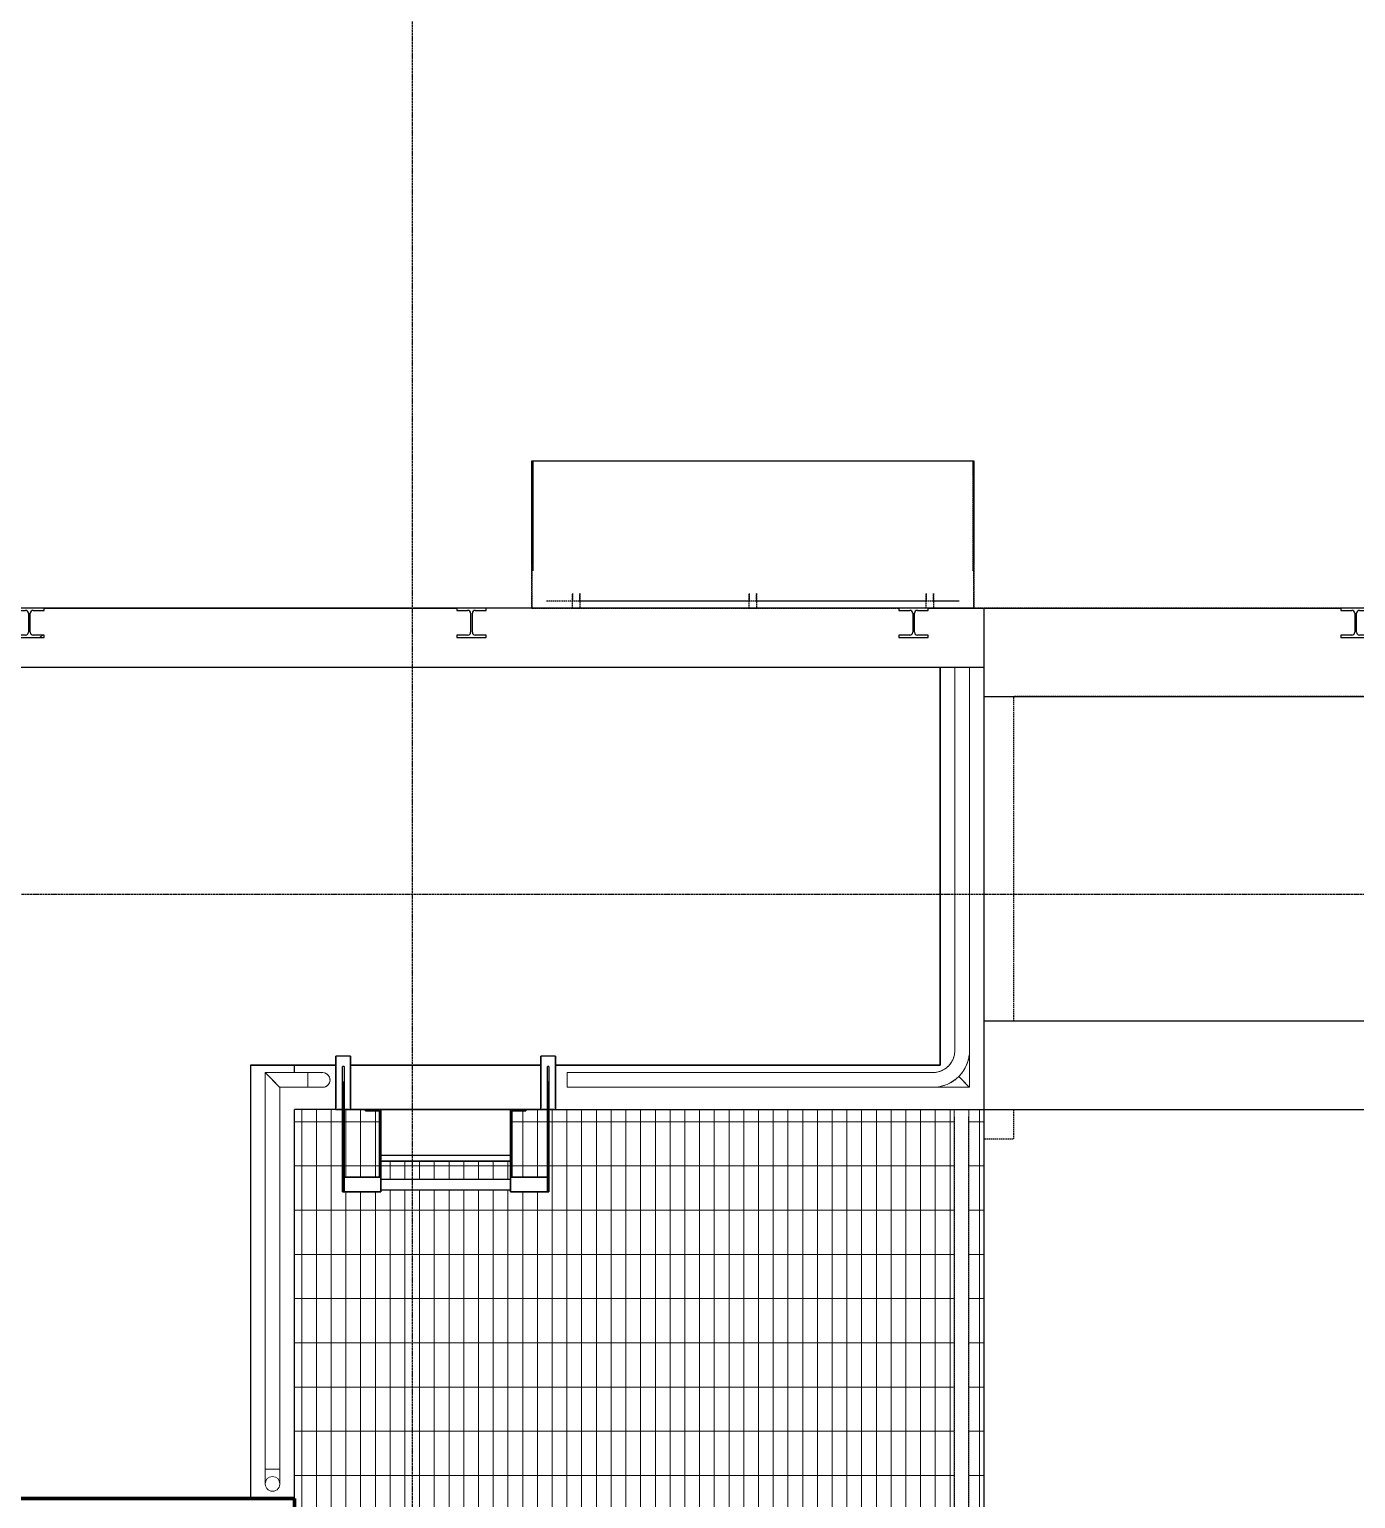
# Model space of a CAD drawing. Header units: millimetres. Extents: x -4391136 to -1798569, y -886572 to -291056.
# Drawn here: x -2669304 to -2664804, y -498699 to -493716 of the extents above; entities that cross this region are included whole.
import ezdxf

# ---------------------------------------------------------------- set-up
doc = ezdxf.new("R2010")
doc.units = ezdxf.units.MM
doc.linetypes.add('Xref-C-1-PP17-AR-2214-01-B$0$DPA_Grid _ Level 100', pattern=[10, 5.5, -1.6, 1.3, -1.6])
doc.linetypes.add('Xref-C-1-PP17-AR-2214-01-B$0$Hidden', pattern=[7.1438, 4.7625, -2.3813])
doc.layers.add('000 - 0_HIDE_OBJ_FRAMING_DEF_DIMS', color=7, linetype='Continuous', plot=False)
for name, color, linetype in [('Xref-C-1-PP17-AR-2214-01-B$0$A-DETL', 7, 'Continuous'), ('Xref-C-1-PP17-AR-2214-01-B$0$A-DETL-MBND', 7, 'Xref-C-1-PP17-AR-2214-01-B$0$Hidden'), ('Xref-C-1-PP17-AR-2214-01-B$0$A-FLOR-E', 7, 'Continuous'), ('Xref-C-1-PP17-AR-2214-01-B$0$A-FLOR-HRAL', 7, 'Continuous'), ('Xref-C-1-PP17-AR-2214-01-B$0$A-FLOR-PATT', 7, 'Continuous'), ('Xref-C-1-PP17-AR-2214-01-B$0$A-GENM', 7, 'Continuous'), ('Xref-C-1-PP17-AR-2214-01-B$0$A-Wall', 7, 'Continuous'), ('Xref-C-1-PP17-AR-2214-01-B$0$S-BEAM', 7, 'Continuous'), ('Xref-C-1-PP17-AR-2214-01-B$0$S-COLS', 7, 'Continuous'), ('Xref-C-1-PP17-AR-2214-01-B$0$S-COLS-E', 7, 'Continuous'), ('Xref-C-1-PP17-AR-2214-01-B$0$WALL-E', 7, 'Continuous')]:
    doc.layers.add(name, color=color, linetype=linetype)

# ---------------------------------------------------------------- blocks, each defined once
blk = doc.blocks.new('Xref-C-1-PP17-AR-2214-01-B$0$H-Wide Flange-Column - H100x100x17_2-V86-ENTRANCE 2 - LOWER ROOF FLOOR PLAN01-flat-1')
at = {"layer": 'Xref-C-1-PP17-AR-2214-01-B$0$S-COLS-E', "lineweight": 9}
h = blk.add_hatch(dxfattribs=at)
h.set_pattern_fill('ACET-2D-FP_45', angle=180, style=0, pattern_type=2)
h.set_pattern_definition([(45, (2731642.74, 495728.44), (-251.44717, 251.44717), []), (45, (2731642.74, 496109.44), (-251.44717, 251.44717), [])])
h.paths.add_polyline_path([(-50, -50), (-0.1, -50), (50, -50), (50, -42), (13, -42), (5.9, -39.1), (3, -32), (3, 32), (5.9, 39.1), (13, 42), (50, 42), (50, 50), (-50, 50), (-50, 42), (-13, 42), (-5.9, 39.1), (-3, 32), (-3, -32), (-5.9, -39.1), (-13, -42), (-50, -42)])
at = {"layer": 'Xref-C-1-PP17-AR-2214-01-B$0$S-COLS', "color": 7}
for p, q in [((50, 50), (-50, 50)), ((-50, 50), (-50, 42)), ((50, 42), (50, 50)), ((-50, 42), (-13, 42)), ((-3, 32), (-3, -32)), ((3, -32), (3, 32)), ((13, 42), (50, 42)), ((-13, -42), (-50, -42)), ((-50, -42), (-50, -50)), ((50, -42), (13, -42)), ((50, -50), (50, -42)), ((-50, -50), (50, -50))]:
    blk.add_line(p, q, dxfattribs=at)
for centre, start, end in [((-13, 32), 0, 90), ((13, 32), 90, 180), ((-13, -32), 270, 0), ((13, -32), 180, 270)]:
    blk.add_arc(centre, 10, start, end, dxfattribs=at)
blk = doc.blocks.new('Xref-C-1-PP17-AR-2214-01-B$0$H-Wide Flange-Column - H100x100x17_2-V85-ENTRANCE 2 - LOWER ROOF FLOOR PLAN01-flat-1')
at = {"layer": 'Xref-C-1-PP17-AR-2214-01-B$0$S-COLS-E', "lineweight": 9}
h = blk.add_hatch(dxfattribs=at)
h.set_pattern_fill('ACET-2D-FP_44', angle=180, style=0, pattern_type=2)
h.set_pattern_definition([(45, (2733142.74, 495728.44), (-251.44717, 251.44717), []), (45, (2733142.74, 496109.44), (-251.44717, 251.44717), [])])
h.paths.add_polyline_path([(-50, -42), (-50, -50), (50, -50), (50, -42), (13, -42), (5.9, -39.1), (3, -32), (3, 32), (5.9, 39.1), (13, 42), (50, 42), (50, 50), (-50, 50), (-50, 42), (-13, 42), (-5.9, 39.1), (-3, 32), (-3, -32), (-5.9, -39.1), (-13, -42)])
at = {"layer": 'Xref-C-1-PP17-AR-2214-01-B$0$S-COLS', "color": 7}
for p, q in [((50, 50), (-50, 50)), ((-50, 50), (-50, 42)), ((50, 42), (50, 50)), ((-50, 42), (-13, 42)), ((-3, 32), (-3, -32)), ((3, -32), (3, 32)), ((13, 42), (50, 42)), ((-13, -42), (-50, -42)), ((-50, -42), (-50, -50)), ((50, -42), (13, -42)), ((50, -50), (50, -42)), ((-50, -50), (50, -50))]:
    blk.add_line(p, q, dxfattribs=at)
for centre, start, end in [((-13, 32), 0, 90), ((13, 32), 90, 180), ((-13, -32), 270, 0), ((13, -32), 180, 270)]:
    blk.add_arc(centre, 10, start, end, dxfattribs=at)
blk = doc.blocks.new('Xref-C-1-PP17-AR-2214-01-B$0$H-Wide Flange-Column - H100x100x17_2-V84-ENTRANCE 2 - LOWER ROOF FLOOR PLAN01-flat-1')
at = {"layer": 'Xref-C-1-PP17-AR-2214-01-B$0$S-COLS-E', "lineweight": 9}
h = blk.add_hatch(dxfattribs=at)
h.set_pattern_fill('ACET-2D-FP_43', angle=180, style=0, pattern_type=2)
h.set_pattern_definition([(45, (2734642.74, 495728.44), (-251.44717, 251.44717), []), (45, (2734642.74, 496109.44), (-251.44717, 251.44717), [])])
h.paths.add_polyline_path([(-50, -42), (-50, -50), (50, -50), (50, -42), (13, -42), (5.9, -39.1), (3, -32), (3, 32), (5.9, 39.1), (13, 42), (50, 42), (50, 50), (-50, 50), (-50, 42), (-13, 42), (-5.9, 39.1), (-3, 32), (-3, -32), (-5.9, -39.1), (-13, -42)])
at = {"layer": 'Xref-C-1-PP17-AR-2214-01-B$0$S-COLS', "color": 7}
for p, q in [((50, 50), (-50, 50)), ((-50, 50), (-50, 42)), ((50, 42), (50, 50)), ((-50, 42), (-13, 42)), ((-3, 32), (-3, -32)), ((3, -32), (3, 32)), ((13, 42), (50, 42)), ((-13, -42), (-50, -42)), ((-50, -42), (-50, -50)), ((50, -42), (13, -42)), ((50, -50), (50, -42)), ((-50, -50), (50, -50))]:
    blk.add_line(p, q, dxfattribs=at)
for centre, start, end in [((-13, 32), 0, 90), ((13, 32), 90, 180), ((-13, -32), 270, 0), ((13, -32), 180, 270)]:
    blk.add_arc(centre, 10, start, end, dxfattribs=at)
blk = doc.blocks.new('Xref-C-1-PP17-AR-2214-01-B$0$H-Wide Flange-Column - H100x100x17_2-V83-ENTRANCE 2 - LOWER ROOF FLOOR PLAN01-flat-1')
at = {"layer": 'Xref-C-1-PP17-AR-2214-01-B$0$S-COLS-E', "lineweight": 9}
h = blk.add_hatch(dxfattribs=at)
h.set_pattern_fill('ACET-2D-FP_42', angle=180, style=0, pattern_type=2)
h.set_pattern_definition([(45, (2736142.74, 495728.44), (-251.44717, 251.44717), []), (45, (2736142.74, 496109.44), (-251.44717, 251.44717), [])])
h.paths.add_polyline_path([(-50, -42), (-50, -50), (50, -50), (50, -42), (13, -42), (5.9, -39.1), (3, -32), (3, 32), (5.9, 39.1), (13, 42), (50, 42), (50, 50), (-50, 50), (-50, 42), (-13, 42), (-5.9, 39.1), (-3, 32), (-3, -32), (-5.9, -39.1), (-13, -42)])
at = {"layer": 'Xref-C-1-PP17-AR-2214-01-B$0$S-COLS', "color": 7}
for p, q in [((50, 50), (-50, 50)), ((-50, 50), (-50, 42)), ((50, 42), (50, 50)), ((-50, 42), (-13, 42)), ((-3, 32), (-3, -32)), ((3, -32), (3, 32)), ((13, 42), (50, 42)), ((-13, -42), (-50, -42)), ((-50, -42), (-50, -50)), ((50, -42), (13, -42)), ((50, -50), (50, -42)), ((-50, -50), (50, -50))]:
    blk.add_line(p, q, dxfattribs=at)
for centre, start, end in [((-13, 32), 0, 90), ((13, 32), 90, 180), ((-13, -32), 270, 0), ((13, -32), 180, 270)]:
    blk.add_arc(centre, 10, start, end, dxfattribs=at)
blk = doc.blocks.new('Xref-C-1-PP17-AR-2214-01-B$0$DPA_RF_LEDGE - Ledge-27910332-ENTRANCE 2 - LOWER ROOF FLOOR PLAN01-flat-1')
at = {"layer": 'Xref-C-1-PP17-AR-2214-01-B$0$A-DETL-MBND', "color": 7}
for p, q in [((-625, 200), (-625, 600)), ((-625, 600), (-625, 575)), ((-625, 600), (-622, 600)), ((-625, 600), (-622, 600)), ((-622, 575), (-622, 600)), ((-622, 600), (-622, 227)), ((-622, 227), (-622, 600)), ((-622, 600), (-622, 575)), ((-622, 600), (872, 600)), ((-622, 600), (872, 600)), ((872, 227), (872, 600)), ((872, 600), (872, 575)), ((872, 600), (875, 600)), ((872, 600), (875, 600)), ((872, 575), (872, 600)), ((872, 600), (872, 227)), ((875, 575), (875, 600)), ((875, 600), (875, 200)), ((-625, 575), (-625, 565)), ((-625, 565), (-625, 100)), ((-622, 578), (-622, 597)), ((-622, 597), (-622, 227)), ((-622, 555), (-622, 580)), ((-622, 580), (-622, 555)), ((-622, 578), (-622, 557)), ((-622, 557), (-622, 578)), ((-622, 562), (-622, 578)), ((-622, 565), (-622, 575)), ((-622, 575), (-622, 565)), ((-622, 227), (-622, 565)), ((-622, 565), (-622, 227)), ((-622, 227), (-622, 562)), ((872, 227), (872, 597)), ((872, 597), (872, 578)), ((872, 555), (872, 580)), ((872, 580), (872, 555)), ((872, 578), (872, 557)), ((872, 557), (872, 578)), ((872, 578), (872, 562)), ((872, 575), (872, 565)), ((872, 565), (872, 575)), ((872, 565), (872, 227)), ((872, 227), (872, 565)), ((872, 562), (872, 227)), ((875, 565), (875, 575)), ((875, 100), (875, 565)), ((-625, 100), (-625, 200)), ((875, 200), (875, 100)), ((-487.5, 100), (-487.5, 150)), ((-487.5, 150), (-487.5, 125)), ((-462.5, 125), (-462.5, 150)), ((-462.5, 150), (-462.5, 100)), ((112.5, 100), (112.5, 150)), ((112.5, 150), (112.5, 125)), ((137.5, 125), (137.5, 150)), ((137.5, 150), (137.5, 100)), ((712.5, 100.5), (712.5, 150)), ((712.5, 150), (712.5, 125)), ((737.5, 125), (737.5, 150)), ((737.5, 150), (737.5, 100)), ((-622, 100), (-625, 100)), ((-625, 100), (-622, 100)), ((620, 100), (-622, 100)), ((-622, 100), (620, 100)), ((-622, 100), (620, 100)), ((-622, 100), (620, 100)), ((-575, 125), (-487.5, 125)), ((-575, 125), (825, 125)), ((-462.5, 100), (-487.5, 100)), ((-487.5, 100), (-462.5, 100)), ((-462.5, 125), (112.5, 125)), ((137.5, 100), (112.5, 100)), ((112.5, 100), (137.5, 100)), ((137.5, 125), (712.5, 125)), ((737.5, 100), (720, 100)), ((720, 100), (737.5, 100)), ((872, 100), (720, 100)), ((720, 100), (872, 100)), ((720, 100), (872, 100)), ((720, 100), (872, 100)), ((737.5, 125), (825, 125)), ((875, 100), (872, 100)), ((872, 100), (875, 100))]:
    blk.add_line(p, q, dxfattribs=at)
blk = doc.blocks.new('Xref-C-1-PP17-AR-2214-01-B$0$Handrail Type - Handrail_Internal_-V70-ENTRANCE 2 - LOWER ROOF FLOOR PLAN01-flat-1')
at = {"layer": 'Xref-C-1-PP17-AR-2214-01-B$0$A-FLOR-HRAL', "color": 7, "lineweight": 9}
for p, q in [((-2733002.7, -495978.9), (-2733002.7, -495903.9)), ((-2732952.7, -495978.9), (-2732952.7, -495903.9)), ((-2733002.7, -497178.9), (-2733002.7, -495978.9)), ((-2732952.7, -497303.9), (-2732952.7, -495978.9)), ((-2734292.7, -497253.9), (-2734217.7, -497253.9)), ((-2734217.7, -497253.9), (-2733077.7, -497253.9)), ((-2734292.7, -497303.9), (-2734217.7, -497303.9)), ((-2734217.7, -497303.9), (-2732952.7, -497303.9))]:
    blk.add_line(p, q, dxfattribs=at)
blk = doc.blocks.new('Xref-C-1-PP17-AR-2214-01-B$0$Handrail Type - Handrail_Internal_-27241056-ENTRANCE 2 - LOWER ROOF FLOOR PLAN01-flat-1')
at = {"layer": 'Xref-C-1-PP17-AR-2214-01-B$0$A-FLOR-HRAL', "color": 7, "lineweight": 9}
for p, q in [((-2733002.7, -495903.9), (-2733002.7, -495978.9)), ((-2732952.7, -495978.9), (-2732952.7, -495903.9)), ((-2733002.7, -495978.9), (-2733002.7, -497178.9)), ((-2732952.7, -497303.9), (-2732952.7, -495978.9)), ((-2734217.7, -497253.9), (-2734292.7, -497253.9)), ((-2733077.7, -497253.9), (-2734217.7, -497253.9)), ((-2732953.6, -497303.1), (-2732990, -497266.7)), ((-2732990, -497266.7), (-2732978.2, -497278.5)), ((-2732977.7, -497278.9), (-2732953.6, -497303.1)), ((-2734292.7, -497303.9), (-2734217.7, -497303.9)), ((-2734217.7, -497303.9), (-2732952.7, -497303.9))]:
    blk.add_line(p, q, dxfattribs=at)
blk = doc.blocks.new('Xref-C-1-PP17-AR-2214-01-B$0$Handrail Type - Handrail_Internal_-27064389-ENTRANCE 2 - LOWER ROOF FLOOR PLAN01-flat-1')
at = {"layer": 'Xref-C-1-PP17-AR-2214-01-B$0$A-DETL-MBND', "color": 7}
for p, q in [((-2733004.9, -497403.9), (-2733004.9, -497478.9)), ((-2732954.9, -497478.9), (-2732954.9, -497403.9)), ((-2733004.9, -497478.9), (-2733004.9, -501848.9)), ((-2732954.9, -501848.9), (-2732954.9, -497478.9)), ((-2733004.9, -501848.9), (-2733004.9, -501923.9)), ((-2732954.9, -501923.9), (-2732954.9, -501848.9))]:
    blk.add_line(p, q, dxfattribs=at)
blk = doc.blocks.new('Xref-C-1-PP17-AR-2214-01-B$0$Top Rail Type - Top Rail_Internal_-V59-ENTRANCE 2 - LOWER ROOF FLOOR PLAN01-flat-1')
at = {"layer": 'Xref-C-1-PP17-AR-2214-01-B$0$A-FLOR-HRAL', "color": 7, "lineweight": 9}
for p, q in [((-2733002.7, -495878.9), (-2732952.7, -495878.9)), ((-2733002.7, -495978.9), (-2733002.7, -495878.9)), ((-2732952.7, -495978.9), (-2732952.7, -495878.9)), ((-2733002.7, -497178.9), (-2733002.7, -495978.9)), ((-2732952.7, -497178.9), (-2732952.7, -495978.9)), ((-2734317.7, -497253.9), (-2734317.7, -497303.9)), ((-2734317.7, -497253.9), (-2734217.7, -497253.9)), ((-2734217.7, -497253.9), (-2733077.7, -497253.9)), ((-2734317.7, -497303.9), (-2734217.7, -497303.9)), ((-2734217.7, -497303.9), (-2733077.7, -497303.9))]:
    blk.add_line(p, q, dxfattribs=at)
for radius in [125, 75]:
    blk.add_arc((-2733077.7, -497178.9), radius, 270, 0, dxfattribs=at)
blk = doc.blocks.new('Xref-C-1-PP17-AR-2214-01-B$0$Top Rail Type - Top Rail_Internal_-19709280-ENTRANCE 2 - LOWER ROOF FLOOR PLAN01-flat-1')
at = {"layer": 'Xref-C-1-PP17-AR-2214-01-B$0$A-FLOR-HRAL', "color": 7, "lineweight": 9}
for p, q in [((-2733002.7, -495978.9), (-2733002.7, -497178.9)), ((-2732952.7, -497178.9), (-2732952.7, -495978.9)), ((-2733077.7, -497253.9), (-2734217.7, -497253.9)), ((-2734217.7, -497303.9), (-2733077.7, -497303.9))]:
    blk.add_line(p, q, dxfattribs=at)
at = {"layer": 'Xref-C-1-PP17-AR-2214-01-B$0$A-FLOR-HRAL', "color": 7, "lineweight": 9, "flags": 128}
for points in [[(-2733002.7, -495903.9), (-2733002.7, -495904), (-2733002.7, -495904.2), (-2733002.7, -495904.5), (-2733002.7, -495904.9), (-2733002.7, -495905.4), (-2733002.7, -495906.1), (-2733002.7, -495906.9), (-2733002.7, -495907.8), (-2733002.7, -495908.8), (-2733002.7, -495909.9), (-2733002.7, -495911.1), (-2733002.7, -495912.4), (-2733002.7, -495913.9), (-2733002.7, -495915.4), (-2733002.7, -495917), (-2733002.7, -495918.8), (-2733002.7, -495920.6), (-2733002.7, -495922.6), (-2733002.7, -495924.6), (-2733002.7, -495926.7), (-2733002.7, -495928.9), (-2733002.7, -495931.2), (-2733002.7, -495933.5), (-2733002.7, -495935.9), (-2733002.7, -495938.4), (-2733002.7, -495941), (-2733002.7, -495943.6), (-2733002.7, -495946.3), (-2733002.7, -495949), (-2733002.7, -495951.8), (-2733002.7, -495954.6), (-2733002.7, -495957.4), (-2733002.7, -495960.3), (-2733002.7, -495963.3), (-2733002.7, -495966.2), (-2733002.7, -495969.2), (-2733002.7, -495972.1), (-2733002.7, -495975.1), (-2733002.7, -495978.1), (-2733002.7, -495978.9)], [(-2732952.7, -495978.9), (-2732952.7, -495975.9), (-2732952.7, -495973), (-2732952.7, -495970), (-2732952.7, -495967), (-2732952.7, -495964), (-2732952.7, -495961.1), (-2732952.7, -495958.2), (-2732952.7, -495955.4), (-2732952.7, -495952.5), (-2732952.7, -495949.7), (-2732952.7, -495947), (-2732952.7, -495944.3), (-2732952.7, -495941.7), (-2732952.7, -495939.1), (-2732952.7, -495936.6), (-2732952.7, -495934.2), (-2732952.7, -495931.8), (-2732952.7, -495929.5), (-2732952.7, -495927.3), (-2732952.7, -495925.1), (-2732952.7, -495923.1), (-2732952.7, -495921.1), (-2732952.7, -495919.3), (-2732952.7, -495917.5), (-2732952.7, -495915.8), (-2732952.7, -495914.3), (-2732952.7, -495912.8), (-2732952.7, -495911.4), (-2732952.7, -495910.2), (-2732952.7, -495909), (-2732952.7, -495908), (-2732952.7, -495907.1), (-2732952.7, -495906.3), (-2732952.7, -495905.6), (-2732952.7, -495905), (-2732952.7, -495904.6), (-2732952.7, -495904.3), (-2732952.7, -495904), (-2732952.7, -495904), (-2732952.7, -495903.9)], [(-2733077.7, -497303.9), (-2733072.7, -497303.8), (-2733067.8, -497303.5), (-2733062.8, -497303), (-2733057.8, -497302.4), (-2733052.9, -497301.5), (-2733048, -497300.4), (-2733043.2, -497299.1), (-2733038.4, -497297.6), (-2733033.7, -497295.9), (-2733029.1, -497294.1), (-2733024.5, -497292), (-2733020, -497289.8), (-2733015.6, -497287.4), (-2733011.3, -497284.9), (-2733007.2, -497282.1), (-2733003.1, -497279.2), (-2732999.1, -497276.1), (-2732995.3, -497272.9), (-2732991.6, -497269.6), (-2732988.1, -497266), (-2732984.7, -497262.4), (-2732981.4, -497258.6), (-2732978.3, -497254.7), (-2732975.3, -497250.6), (-2732972.6, -497246.5), (-2732969.9, -497242.2), (-2732967.5, -497237.9), (-2732965.2, -497233.4), (-2732963.1, -497228.9), (-2732961.2, -497224.2), (-2732959.5, -497219.5), (-2732958, -497214.8), (-2732956.7, -497210), (-2732955.5, -497205.1), (-2732954.6, -497200.2), (-2732953.8, -497195.2), (-2732953.3, -497190.3), (-2732952.9, -497185.3), (-2732952.8, -497180.3), (-2732952.7, -497178.9)], [(-2733002.7, -497178.9), (-2733002.8, -497181.9), (-2733003, -497184.9), (-2733003.3, -497187.9), (-2733003.7, -497190.9), (-2733004.2, -497193.8), (-2733004.9, -497196.8), (-2733005.7, -497199.7), (-2733006.6, -497202.5), (-2733007.6, -497205.4), (-2733008.7, -497208.2), (-2733009.9, -497210.9), (-2733011.2, -497213.6), (-2733012.7, -497216.2), (-2733014.2, -497218.8), (-2733015.8, -497221.3), (-2733017.6, -497223.7), (-2733019.4, -497226.1), (-2733021.4, -497228.4), (-2733023.4, -497230.6), (-2733025.5, -497232.7), (-2733027.7, -497234.8), (-2733030, -497236.8), (-2733032.3, -497238.6), (-2733034.7, -497240.4), (-2733037.2, -497242.1), (-2733039.8, -497243.6), (-2733042.4, -497245.1), (-2733045.1, -497246.5), (-2733047.8, -497247.7), (-2733050.6, -497248.8), (-2733053.4, -497249.9), (-2733056.2, -497250.8), (-2733059.1, -497251.6), (-2733062.1, -497252.3), (-2733065, -497252.9), (-2733068, -497253.3), (-2733070.9, -497253.6), (-2733073.9, -497253.8), (-2733076.9, -497253.9), (-2733077.7, -497253.9)], [(-2734217.7, -497253.9), (-2734220.7, -497253.9), (-2734223.7, -497253.9), (-2734226.7, -497253.9), (-2734229.7, -497253.9), (-2734232.6, -497253.9), (-2734235.6, -497253.9), (-2734238.5, -497253.9), (-2734241.3, -497253.9), (-2734244.2, -497253.9), (-2734247, -497253.9), (-2734249.7, -497253.9), (-2734252.4, -497253.9), (-2734255, -497253.9), (-2734257.6, -497253.9), (-2734260.1, -497253.9), (-2734262.5, -497253.9), (-2734264.9, -497253.9), (-2734267.2, -497253.9), (-2734269.4, -497253.9), (-2734271.5, -497253.9), (-2734273.6, -497253.9), (-2734275.6, -497253.9), (-2734277.4, -497253.9), (-2734279.2, -497253.9), (-2734280.9, -497253.9), (-2734282.4, -497253.9), (-2734283.9, -497253.9), (-2734285.3, -497253.9), (-2734286.5, -497253.9), (-2734287.6, -497253.9), (-2734288.7, -497253.9), (-2734289.6, -497253.9), (-2734290.4, -497253.9), (-2734291.1, -497253.9), (-2734291.7, -497253.9), (-2734292.1, -497253.9), (-2734292.4, -497253.9), (-2734292.6, -497253.9), (-2734292.7, -497253.9), (-2734292.7, -497253.9)], [(-2734292.7, -497303.9), (-2734292.7, -497303.9), (-2734292.5, -497303.9), (-2734292.2, -497303.9), (-2734291.8, -497303.9), (-2734291.2, -497303.9), (-2734290.6, -497303.9), (-2734289.8, -497303.9), (-2734288.9, -497303.9), (-2734287.9, -497303.9), (-2734286.8, -497303.9), (-2734285.6, -497303.9), (-2734284.3, -497303.9), (-2734282.8, -497303.9), (-2734281.3, -497303.9), (-2734279.6, -497303.9), (-2734277.9, -497303.9), (-2734276.1, -497303.9), (-2734274.1, -497303.9), (-2734272.1, -497303.9), (-2734270, -497303.9), (-2734267.8, -497303.9), (-2734265.5, -497303.9), (-2734263.2, -497303.9), (-2734260.8, -497303.9), (-2734258.3, -497303.9), (-2734255.7, -497303.9), (-2734253.1, -497303.9), (-2734250.4, -497303.9), (-2734247.7, -497303.9), (-2734244.9, -497303.9), (-2734242.1, -497303.9), (-2734239.2, -497303.9), (-2734236.4, -497303.9), (-2734233.4, -497303.9), (-2734230.5, -497303.9), (-2734227.5, -497303.9), (-2734224.5, -497303.9), (-2734221.6, -497303.9), (-2734218.6, -497303.9), (-2734217.7, -497303.9)]]:
    blk.add_lwpolyline(points, dxfattribs=at)
blk = doc.blocks.new('Xref-C-1-PP17-AR-2214-01-B$0$Top Rail Type - Top Rail_Internal_-V30-ENTRANCE 2 - LOWER ROOF FLOOR PLAN01-flat-1')
at = {"layer": 'Xref-C-1-PP17-AR-2214-01-B$0$A-FLOR-HRAL', "color": 7, "lineweight": 9}
for p, q in [((-2733004.9, -497378.9), (-2732954.9, -497378.9)), ((-2733004.9, -497478.9), (-2733004.9, -497378.9)), ((-2732954.9, -497478.9), (-2732954.9, -497378.9)), ((-2733004.9, -501848.9), (-2733004.9, -497478.9)), ((-2732954.9, -501848.9), (-2732954.9, -497478.9)), ((-2733004.9, -501948.9), (-2733004.9, -501848.9)), ((-2732954.9, -501948.9), (-2732954.9, -501848.9)), ((-2733004.9, -501948.9), (-2732954.9, -501948.9))]:
    blk.add_line(p, q, dxfattribs=at)
blk = doc.blocks.new('Xref-C-1-PP17-AR-2214-01-B$0$Top Rail Type - Top Rail_Internal_-12767179-ENTRANCE 2 - LOWER ROOF FLOOR PLAN01-flat-1')
at = {"layer": 'Xref-C-1-PP17-AR-2214-01-B$0$A-FLOR-HRAL', "color": 7, "lineweight": 9}
for p, q in [((-2733004.9, -497478.9), (-2733004.9, -501848.9)), ((-2732954.9, -501848.9), (-2732954.9, -497478.9))]:
    blk.add_line(p, q, dxfattribs=at)
at = {"layer": 'Xref-C-1-PP17-AR-2214-01-B$0$A-FLOR-HRAL', "color": 7, "lineweight": 9, "flags": 128}
for points in [[(-2733004.9, -497403.9), (-2733004.9, -497404), (-2733004.9, -497404.2), (-2733004.9, -497404.5), (-2733004.9, -497404.9), (-2733004.9, -497405.4), (-2733004.9, -497406.1), (-2733004.9, -497406.9), (-2733004.9, -497407.8), (-2733004.9, -497408.8), (-2733004.9, -497409.9), (-2733004.9, -497411.1), (-2733004.9, -497412.4), (-2733004.9, -497413.9), (-2733004.9, -497415.4), (-2733004.9, -497417), (-2733004.9, -497418.8), (-2733004.9, -497420.6), (-2733004.9, -497422.6), (-2733004.9, -497424.6), (-2733004.9, -497426.7), (-2733004.9, -497428.9), (-2733004.9, -497431.2), (-2733004.9, -497433.5), (-2733004.9, -497435.9), (-2733004.9, -497438.4), (-2733004.9, -497441), (-2733004.9, -497443.6), (-2733004.9, -497446.3), (-2733004.9, -497449), (-2733004.9, -497451.8), (-2733004.9, -497454.6), (-2733004.9, -497457.4), (-2733004.9, -497460.3), (-2733004.9, -497463.3), (-2733004.9, -497466.2), (-2733004.9, -497469.2), (-2733004.9, -497472.1), (-2733004.9, -497475.1), (-2733004.9, -497478.1), (-2733004.9, -497478.9)], [(-2732954.9, -497478.9), (-2732954.9, -497475.9), (-2732954.9, -497473), (-2732954.9, -497470), (-2732954.9, -497467), (-2732954.9, -497464), (-2732954.9, -497461.1), (-2732954.9, -497458.2), (-2732954.9, -497455.4), (-2732954.9, -497452.5), (-2732954.9, -497449.7), (-2732954.9, -497447), (-2732954.9, -497444.3), (-2732954.9, -497441.7), (-2732954.9, -497439.1), (-2732954.9, -497436.6), (-2732954.9, -497434.2), (-2732954.9, -497431.8), (-2732954.9, -497429.5), (-2732954.9, -497427.3), (-2732954.9, -497425.1), (-2732954.9, -497423.1), (-2732954.9, -497421.1), (-2732954.9, -497419.3), (-2732954.9, -497417.5), (-2732954.9, -497415.8), (-2732954.9, -497414.3), (-2732954.9, -497412.8), (-2732954.9, -497411.4), (-2732954.9, -497410.2), (-2732954.9, -497409), (-2732954.9, -497408), (-2732954.9, -497407.1), (-2732954.9, -497406.3), (-2732954.9, -497405.6), (-2732954.9, -497405), (-2732954.9, -497404.6), (-2732954.9, -497404.3), (-2732954.9, -497404), (-2732954.9, -497404), (-2732954.9, -497403.9)], [(-2733004.9, -501848.9), (-2733004.9, -501851.9), (-2733004.9, -501854.9), (-2733004.9, -501857.9), (-2733004.9, -501860.9), (-2733004.9, -501863.8), (-2733004.9, -501866.8), (-2733004.9, -501869.7), (-2733004.9, -501872.5), (-2733004.9, -501875.4), (-2733004.9, -501878.2), (-2733004.9, -501880.9), (-2733004.9, -501883.6), (-2733004.9, -501886.2), (-2733004.9, -501888.8), (-2733004.9, -501891.3), (-2733004.9, -501893.7), (-2733004.9, -501896.1), (-2733004.9, -501898.4), (-2733004.9, -501900.6), (-2733004.9, -501902.7), (-2733004.9, -501904.8), (-2733004.9, -501906.8), (-2733004.9, -501908.6), (-2733004.9, -501910.4), (-2733004.9, -501912.1), (-2733004.9, -501913.6), (-2733004.9, -501915.1), (-2733004.9, -501916.5), (-2733004.9, -501917.7), (-2733004.9, -501918.8), (-2733004.9, -501919.9), (-2733004.9, -501920.8), (-2733004.9, -501921.6), (-2733004.9, -501922.3), (-2733004.9, -501922.9), (-2733004.9, -501923.3), (-2733004.9, -501923.6), (-2733004.9, -501923.8), (-2733004.9, -501923.9), (-2733004.9, -501923.9)], [(-2732954.9, -501923.9), (-2732954.9, -501923.9), (-2732954.9, -501923.7), (-2732954.9, -501923.4), (-2732954.9, -501923), (-2732954.9, -501922.5), (-2732954.9, -501921.8), (-2732954.9, -501921), (-2732954.9, -501920.1), (-2732954.9, -501919.1), (-2732954.9, -501918), (-2732954.9, -501916.8), (-2732954.9, -501915.5), (-2732954.9, -501914), (-2732954.9, -501912.5), (-2732954.9, -501910.8), (-2732954.9, -501909.1), (-2732954.9, -501907.3), (-2732954.9, -501905.3), (-2732954.9, -501903.3), (-2732954.9, -501901.2), (-2732954.9, -501899), (-2732954.9, -501896.7), (-2732954.9, -501894.4), (-2732954.9, -501892), (-2732954.9, -501889.5), (-2732954.9, -501886.9), (-2732954.9, -501884.3), (-2732954.9, -501881.6), (-2732954.9, -501878.9), (-2732954.9, -501876.1), (-2732954.9, -501873.3), (-2732954.9, -501870.5), (-2732954.9, -501867.6), (-2732954.9, -501864.6), (-2732954.9, -501861.7), (-2732954.9, -501858.7), (-2732954.9, -501855.7), (-2732954.9, -501852.8), (-2732954.9, -501849.8), (-2732954.9, -501848.9)]]:
    blk.add_lwpolyline(points, dxfattribs=at)
blk = doc.blocks.new('Xref-C-1-PP17-AR-2214-01-B$0$Top Rail Type - Top Rail_Internal_-V24-ENTRANCE 2 - LOWER ROOF FLOOR PLAN01-flat-1')
at = {"layer": 'Xref-C-1-PP17-AR-2214-01-B$0$A-FLOR-HRAL', "color": 7, "lineweight": 9}
for p, q in [((-2735342.7, -497253.9), (-2735342.7, -498598.9)), ((-2735197.7, -497253.9), (-2735342.7, -497253.9)), ((-2735197.7, -497303.9), (-2735197.7, -497253.9)), ((-2735292.7, -497303.9), (-2735292.7, -498598.9)), ((-2735197.7, -497303.9), (-2735292.7, -497303.9)), ((-2735292.7, -498598.9), (-2735342.7, -498598.9))]:
    blk.add_line(p, q, dxfattribs=at)
blk = doc.blocks.new('Xref-C-1-PP17-AR-2214-01-B$0$Top Rail Type - Top Rail_Internal_-12332645-ENTRANCE 2 - LOWER ROOF FLOOR PLAN01-flat-1')
at = {"layer": 'Xref-C-1-PP17-AR-2214-01-B$0$A-FLOR-HRAL', "color": 7, "lineweight": 9}
for p, q in [((-2735342.7, -497253.9), (-2735342.7, -498598.9)), ((-2735197.7, -497253.9), (-2735342.7, -497253.9)), ((-2735293.6, -497303.1), (-2735341.9, -497254.8)), ((-2735341.9, -497254.8), (-2735318.2, -497278.5)), ((-2735317.7, -497278.9), (-2735293.6, -497303.1)), ((-2735197.7, -497254.8), (-2735197.7, -497303.1)), ((-2735197.7, -497278.5), (-2735197.7, -497254.8)), ((-2735197.7, -497303.1), (-2735197.7, -497278.9)), ((-2735292.7, -498598.9), (-2735292.7, -497303.9)), ((-2735292.7, -497303.9), (-2735197.7, -497303.9)), ((-2735341.9, -498598.9), (-2735293.6, -498598.9)), ((-2735293.6, -498598.9), (-2735341.9, -498598.9))]:
    blk.add_line(p, q, dxfattribs=at)
blk = doc.blocks.new('Xref-C-1-PP17-AR-2214-01-B$0$Railing - Post Start-V23-ENTRANCE 2 - LOWER ROOF FLOOR PLAN01-flat-1')
at = {"layer": 'Xref-C-1-PP17-AR-2214-01-B$0$A-FLOR-HRAL', "color": 7, "lineweight": 9}
for p, q in [((-50, -0.9), (-50, -24.6)), ((-50, -24.6), (-50, -0.9)), ((-50, -25), (-50, -0.9)), ((-50, -0.9), (-50, -24.6)), ((-50, -25), (-50, -49.1)), ((-50, -49.1), (-50, -25)), ((-50, -25), (-50, -49.1)), ((-50, -49.1), (-50, -25)), ((0, 0), (-24.5, 0)), ((-50, -50), (0, -50))]:
    blk.add_line(p, q, dxfattribs=at)
for points in [[(-4.8, -0.5), (-4.8, -0.5, -0.048149), (0, 0)], [(0, 0), (0, 0, 0.048194), (-4.8, -0.5)], [(-4.8, -49.5), (-4.8, -49.5, 0.048149), (0, -50)], [(0, -50), (0, -50, -0.048194), (-4.8, -49.5)]]:
    blk.add_lwpolyline(points, format="xyb", dxfattribs=at)
at = {"layer": 'Xref-C-1-PP17-AR-2214-01-B$0$A-FLOR-HRAL', "color": 7, "lineweight": 9, "flags": 128}
for points in [[(0, 0), (0, 0), (-0.2, 0), (-0.4, 0), (-0.6, 0), (-1, 0), (-1.4, 0), (-1.9, 0), (-2.5, 0), (-3.2, 0), (-3.9, 0), (-4.8, 0), (-5.7, 0), (-6.6, 0), (-7.6, 0), (-8.7, 0), (-9.9, 0), (-11.1, 0), (-12.4, 0), (-13.8, 0), (-15.2, 0), (-16.6, 0), (-18.1, 0), (-19.7, 0), (-21.3, 0), (-23, 0), (-24.7, 0), (-26.4, 0), (-28.2, 0), (-30, 0), (-31.9, 0), (-33.8, 0), (-35.7, 0), (-37.6, 0), (-39.5, 0), (-41.5, 0), (-43.5, 0), (-45.5, 0), (-47.5, 0), (-49.5, 0), (-50, 0)], [(-50, -50), (-48, -50), (-46, -50), (-44, -50), (-42, -50), (-40.1, -50), (-38.1, -50), (-36.2, -50), (-34.3, -50), (-32.4, -50), (-30.5, -50), (-28.7, -50), (-26.9, -50), (-25.2, -50), (-23.4, -50), (-21.8, -50), (-20.1, -50), (-18.6, -50), (-17, -50), (-15.6, -50), (-14.1, -50), (-12.8, -50), (-11.5, -50), (-10.2, -50), (-9, -50), (-7.9, -50), (-6.9, -50), (-5.9, -50), (-5, -50), (-4.2, -50), (-3.4, -50), (-2.7, -50), (-2.1, -50), (-1.6, -50), (-1.1, -50), (-0.7, -50), (-0.4, -50), (-0.2, -50), (-0.1, -50), (0, -50), (0, -50)]]:
    blk.add_lwpolyline(points, dxfattribs=at)
at = {"layer": 'Xref-C-1-PP17-AR-2214-01-B$0$A-FLOR-HRAL', "color": 7, "lineweight": 9}
for start, end in [(270, 90), (0.9722, 99.8473), (260.7319, 0)]:
    blk.add_arc((0, -25), 25, start, end, dxfattribs=at)
blk = doc.blocks.new('Xref-C-1-PP17-AR-2214-01-B$0$Railing - Post End-V10-ENTRANCE 2 - LOWER ROOF FLOOR PLAN01-flat-1')
at = {"layer": 'Xref-C-1-PP17-AR-2214-01-B$0$A-FLOR-HRAL', "color": 7, "lineweight": 9}
for p, q in [((0, 50), (0, 0)), ((0.9, 50), (49.1, 50)), ((49.1, 50), (0.9, 50)), ((25, 50), (0.9, 50)), ((0.9, 50), (25, 50)), ((25, 50), (49.1, 50)), ((49.1, 50), (25, 50)), ((50, 0), (50, 24.5))]:
    blk.add_line(p, q, dxfattribs=at)
at = {"layer": 'Xref-C-1-PP17-AR-2214-01-B$0$A-FLOR-HRAL', "color": 7, "lineweight": 9, "flags": 128}
for points in [[(0, 50), (0, 48), (0, 46), (0, 44), (0, 42), (0, 40.1), (0, 38.1), (0, 36.2), (0, 34.3), (0, 32.4), (0, 30.5), (0, 28.7), (0, 26.9), (0, 25.2), (0, 23.4), (0, 21.8), (0, 20.1), (0, 18.6), (0, 17), (0, 15.6), (0, 14.1), (0, 12.8), (0, 11.5), (0, 10.2), (0, 9), (0, 7.9), (0, 6.9), (0, 5.9), (0, 5), (0, 4.2), (0, 3.4), (0, 2.7), (0, 2.1), (0, 1.6), (0, 1.1), (0, 0.7), (0, 0.4), (0, 0.2), (0, 0.1), (0, 0), (0, 0)], [(50, 0), (50, 0), (50, 0.2), (50, 0.4), (50, 0.6), (50, 1), (50, 1.4), (50, 1.9), (50, 2.5), (50, 3.2), (50, 3.9), (50, 4.8), (50, 5.7), (50, 6.6), (50, 7.6), (50, 8.7), (50, 9.9), (50, 11.1), (50, 12.4), (50, 13.8), (50, 15.2), (50, 16.6), (50, 18.1), (50, 19.7), (50, 21.3), (50, 23), (50, 24.7), (50, 26.4), (50, 28.2), (50, 30), (50, 31.9), (50, 33.8), (50, 35.7), (50, 37.6), (50, 39.5), (50, 41.5), (50, 43.5), (50, 45.5), (50, 47.5), (50, 49.5), (50, 50)]]:
    blk.add_lwpolyline(points, dxfattribs=at)
at = {"layer": 'Xref-C-1-PP17-AR-2214-01-B$0$A-FLOR-HRAL', "color": 7, "lineweight": 9}
for points in [[(0.5, 4.8), (0.5, 4.8, 0.048149), (0, 0)], [(0, 0), (0, 0, -0.048194), (0.5, 4.8)], [(49.5, 4.8), (49.5, 4.8, -0.048149), (50, 0)], [(50, 0), (50, 0, 0.048194), (49.5, 4.8)]]:
    blk.add_lwpolyline(points, format="xyb", dxfattribs=at)
for start, end in [(0, 180), (170.7319, 270), (270, 9.8473)]:
    blk.add_arc((25, 0), 25, start, end, dxfattribs=at)
blk = doc.blocks.new('Xref-C-1-PP17-AR-2214-01-B$0$Railing - Railing-12332639-ENTRANCE 2 - LOWER ROOF FLOOR PLAN01-flat-1')
at = {"layer": 'Xref-C-1-PP17-AR-2214-01-B$0$A-FLOR-HRAL', "color": 7, "lineweight": 9}
for p, q in [((-2735342.7, -497253.9), (-2735342.7, -498598.9)), ((-2735197.7, -497253.9), (-2735342.7, -497253.9)), ((-2735341.9, -497254.8), (-2735318.2, -497278.5)), ((-2735318.2, -497278.5), (-2735341.9, -497254.8)), ((-2735317.7, -497278.9), (-2735293.6, -497303.1)), ((-2735293.6, -497303.1), (-2735317.7, -497278.9)), ((-2735197.7, -497278.5), (-2735197.7, -497254.8)), ((-2735197.7, -497254.8), (-2735197.7, -497278.5)), ((-2735197.7, -497303.1), (-2735197.7, -497278.9)), ((-2735197.7, -497278.9), (-2735197.7, -497303.1)), ((-2735292.7, -498598.9), (-2735292.7, -497303.9)), ((-2735292.7, -497303.9), (-2735197.7, -497303.9)), ((-2735293.6, -498598.9), (-2735341.9, -498598.9)), ((-2735341.9, -498598.9), (-2735293.6, -498598.9))]:
    blk.add_line(p, q, dxfattribs=at)
at = {"color": 7}
for name, p in [('Xref-C-1-PP17-AR-2214-01-B$0$Railing - Post Start-V23-ENTRANCE 2 - LOWER ROOF FLOOR PLAN01-flat-1', (-2735147.7, -497253.9)), ('Xref-C-1-PP17-AR-2214-01-B$0$Railing - Post End-V10-ENTRANCE 2 - LOWER ROOF FLOOR PLAN01-flat-1', (-2735342.7, -498648.9))]:
    blk.add_blockref(name, p, dxfattribs=at)
blk = doc.blocks.new('Xref-C-1-PP17-AR-2214-01-B$0$DPA_GM-Cat Ladder - H2700-19600415-ENTRANCE 2 - LOWER ROOF FLOOR PLAN01-flat-1')
at = {"layer": 'Xref-C-1-PP17-AR-2214-01-B$0$A-GENM', "color": 7}
for p, q in [((-497.5, -50), (-497.5, 130)), ((-497.5, 130), (-497.5, -45)), ((-447.5, 130), (-497.5, 130)), ((-447.5, 130), (-497.5, 130)), ((-447.5, -45), (-447.5, 130)), ((-447.5, 130), (-447.5, -50)), ((197.5, -50), (197.5, 130)), ((197.5, 130), (197.5, -45)), ((247.5, 130), (197.5, 130)), ((247.5, 130), (197.5, 130)), ((247.5, -45), (247.5, 130)), ((247.5, 130), (247.5, -50)), ((-470, 95), (-475, 95)), ((-475, -5), (-475, 95)), ((-470, 95), (-470, -5)), ((225, 95), (220, 95)), ((220, -5), (220, 95)), ((225, 95), (225, -5)), ((-475, 45), (-475, -5)), ((-470, -5), (-470, 45)), ((220, 45), (220, -5)), ((225, -5), (225, 45)), ((-475, -230), (-475, -5)), ((-475, -5), (-475, -230)), ((-470, -230), (-470, -5)), ((-470, -5), (-470, -230)), ((220, -5), (220, -230)), ((220, -230), (220, -5)), ((225, -5), (225, -230)), ((225, -230), (225, -5)), ((-497.5, -50), (-475, -50)), ((-475, -50), (-497.5, -50)), ((-470, -50), (-447.5, -50)), ((-447.5, -50), (-470, -50)), ((-397.5, -55), (-397.5, -50)), ((-397.5, -50), (-397.5, -55)), ((-397.5, -50), (-345, -50)), ((-397.5, -50), (-345, -50)), ((-397.5, -55), (-397.5, -50)), ((-397.5, -50), (-397.5, -55)), ((-397.5, -50), (-345, -50)), ((-397.5, -50), (-345, -50)), ((-350, -55), (-397.5, -55)), ((-397.5, -55), (-350, -55)), ((-350, -55), (-397.5, -55)), ((-397.5, -55), (-350, -55)), ((-350, -280), (-350, -55)), ((-350, -55), (-350, -280)), ((-350, -280), (-350, -55)), ((-350, -55), (-350, -280)), ((-345, -50), (95, -50)), ((-345, -205), (-345, -50)), ((-345, -280), (-345, -50)), ((-345, -50), (-345, -280)), ((-345, -280), (-345, -50)), ((-345, -50), (-345, -280)), ((-345, -225), (-345, -50)), ((-345, -50), (95, -50)), ((95, -50), (-345, -50)), ((-345, -50), (-345, -225)), ((95, -205), (95, -50)), ((95, -50), (95, -280)), ((95, -50), (147.5, -50)), ((95, -50), (147.5, -50)), ((95, -280), (95, -50)), ((95, -50), (95, -280)), ((95, -50), (147.5, -50)), ((95, -50), (147.5, -50)), ((95, -280), (95, -50)), ((95, -50), (95, -225)), ((95, -225), (95, -50)), ((100, -55), (100, -280)), ((147.5, -55), (100, -55)), ((100, -55), (147.5, -55)), ((100, -280), (100, -55)), ((100, -55), (100, -280)), ((147.5, -55), (100, -55)), ((100, -55), (147.5, -55)), ((100, -280), (100, -55)), ((147.5, -55), (147.5, -50)), ((147.5, -50), (147.5, -55)), ((147.5, -55), (147.5, -50)), ((147.5, -50), (147.5, -55)), ((197.5, -50), (220, -50)), ((220, -50), (197.5, -50)), ((225, -50), (247.5, -50)), ((247.5, -50), (225, -50)), ((-475, -330), (-475, -230)), ((-475, -230), (-475, -280)), ((-470, -280), (-470, -230)), ((-470, -230), (-470, -330)), ((-345, -205), (95, -205)), ((95, -225), (-345, -225)), ((-345, -225), (95, -225)), ((220, -230), (220, -280)), ((220, -330), (220, -230)), ((225, -230), (225, -330)), ((225, -280), (225, -230)), ((-475, -280), (-475, -330)), ((-470, -330), (-470, -280)), ((-350, -280), (-470, -280)), ((-470, -280), (-345, -280)), ((-345, -280), (-350, -280)), ((-350, -280), (-345, -280)), ((-345, -280), (-350, -280)), ((-350, -280), (-345, -280)), ((-345, -280), (-350, -280)), ((-350, -280), (-345, -280)), ((-345, -280), (-350, -280)), ((-345, -330), (-345, -280)), ((-345, -280), (-345, -330)), ((-345, -280), (-345, -330)), ((-345, -330), (-345, -280)), ((95, -287.5), (-345, -287.5)), ((95, -287.5), (-345, -287.5)), ((95, -287.5), (-345, -287.5)), ((95, -287.5), (-345, -287.5)), ((95, -287.5), (-345, -287.5)), ((95, -287.5), (-345, -287.5)), ((95, -287.5), (-345, -287.5)), ((95, -287.5), (-345, -287.5)), ((95, -287.5), (-345, -287.5)), ((-345, -288.1), (-345, -321.9)), ((-345, -321.9), (-345, -288.1)), ((-345, -288.1), (-345, -321.9)), ((-345, -321.9), (-345, -288.1)), ((-345, -288.1), (-345, -321.9)), ((-345, -321.9), (-345, -288.1)), ((-345, -288.1), (-345, -321.9)), ((-345, -321.9), (-345, -288.1)), ((-345, -288.1), (-345, -321.9)), ((-345, -321.9), (-345, -288.1)), ((-345, -288.1), (-345, -321.9)), ((-345, -321.9), (-345, -288.1)), ((-345, -288.1), (-345, -321.9)), ((-345, -321.9), (-345, -288.1)), ((-345, -288.1), (-345, -321.9)), ((-345, -321.9), (-345, -288.1)), ((-345, -288.1), (-345, -321.9)), ((-345, -321.9), (-345, -288.1)), ((95, -280), (220, -280)), ((95, -280), (95, -330)), ((95, -330), (95, -280)), ((100, -280), (95, -280)), ((100, -280), (95, -280)), ((95, -280), (100, -280)), ((100, -280), (95, -280)), ((95, -280), (100, -280)), ((95, -330), (95, -280)), ((95, -280), (100, -280)), ((100, -280), (95, -280)), ((95, -280), (95, -330)), ((95, -288.1), (95, -321.9)), ((95, -321.9), (95, -288.1)), ((95, -288.1), (95, -321.9)), ((95, -321.9), (95, -288.1)), ((95, -288.1), (95, -321.9)), ((95, -321.9), (95, -288.1)), ((95, -288.1), (95, -321.9)), ((95, -321.9), (95, -288.1)), ((95, -288.1), (95, -321.9)), ((95, -321.9), (95, -288.1)), ((95, -288.1), (95, -321.9)), ((95, -321.9), (95, -288.1)), ((95, -288.1), (95, -321.9)), ((95, -321.9), (95, -288.1)), ((95, -288.1), (95, -321.9)), ((95, -321.9), (95, -288.1)), ((95, -288.1), (95, -321.9)), ((95, -321.9), (95, -288.1)), ((220, -280), (100, -280)), ((220, -280), (220, -330)), ((225, -330), (225, -280)), ((-475, -330), (-470, -330)), ((-475, -330), (-350, -330)), ((-345, -330), (-470, -330)), ((-350, -330), (-345, -330)), ((-345, -330), (-350, -330)), ((-350, -330), (-345, -330)), ((-345, -322.5), (95, -322.5)), ((-345, -322.5), (95, -322.5)), ((-345, -322.5), (95, -322.5)), ((-345, -322.5), (95, -322.5)), ((-345, -322.5), (95, -322.5)), ((-345, -322.5), (95, -322.5)), ((-345, -322.5), (95, -322.5)), ((-345, -322.5), (95, -322.5)), ((-345, -322.5), (95, -322.5)), ((220, -330), (95, -330)), ((95, -330), (100, -330)), ((100, -330), (95, -330)), ((95, -330), (100, -330)), ((100, -330), (225, -330)), ((220, -330), (225, -330))]:
    blk.add_line(p, q, dxfattribs=at)
blk = doc.blocks.new('Xref-C-1-PP17-AR-2214-01-B')
at = {"layer": 'Xref-C-1-PP17-AR-2214-01-B$0$A-FLOR-PATT', "lineweight": 9}
h = blk.add_hatch(dxfattribs=at)
h.set_pattern_fill('ACET-2D-FP_19', style=0, pattern_type=2)
h.set_pattern_definition([(90, (-2225229.88, -3346670.64), (-50, 0), []), (180, (-2225229.88, -3346670.64), (0, -150), [])])
h.paths.add_polyline_path([(-2735008.2, -497608.9), (-2734955.2, -497608.9), (-2734955.2, -497383.9), (-2735002.7, -497383.9), (-2735002.7, -497378.9), (-2735075.2, -497378.9), (-2735075.2, -497608.9)], flags=17)
h.paths.add_polyline_path([(-2734505.2, -497584.3), (-2734505.2, -497608.9), (-2734385.2, -497608.9), (-2734385.2, -497378.9), (-2734457.7, -497378.9), (-2734457.7, -497383.9), (-2734505.2, -497383.9)], flags=17)
h.paths.add_polyline_path([(-2734510.4, -497616.4), (-2734510.2, -497616.4), (-2734510.2, -497553.9), (-2734950.2, -497553.9), (-2734950.1, -497616.4)], flags=17)
h.paths.add_polyline_path([(-2732954.9, -501948.9), (-2732902.7, -501948.9), (-2732902.7, -497378.9), (-2732954.9, -497378.9)])
h.paths.add_polyline_path([(-2733077.7, -501948.9), (-2733051.6, -501948.9), (-2733004.9, -501948.9), (-2733004.9, -497378.9), (-2734380.2, -497378.9), (-2734380.2, -497658.9), (-2734510.2, -497658.9), (-2734510.2, -497651.4), (-2734950.2, -497651.4), (-2734950.2, -497658.9), (-2735080.2, -497658.9), (-2735080.2, -497378.9), (-2735242.7, -497378.9), (-2735242.7, -499398.9), (-2734062.7, -499398.9), (-2734062.7, -500198.9), (-2735242.7, -500198.9), (-2735242.7, -500398.9), (-2734392.7, -500398.9), (-2734392.7, -500858.9), (-2734177.9, -501660.6), (-2734219.4, -501671.8), (-2734392.7, -501025), (-2734392.7, -501948.9), (-2733243.8, -501948.9), (-2733890.6, -501775.6), (-2733879.4, -501734.1)])
at = {"layer": '000 - 0_HIDE_OBJ_FRAMING_DEF_DIMS', "color": 7, "linetype": 'Xref-C-1-PP17-AR-2214-01-B$0$DPA_Grid _ Level 100'}
for p, q in [((-2734842.7, -526124.6), (-2734842.7, -489632.9)), ((-2752197.5, -496648.9), (-2705918.5, -496648.9))]:
    blk.add_line(p, q, dxfattribs=at)
at = {"layer": 'Xref-C-1-PP17-AR-2214-01-B$0$A-DETL', "color": 7, "lineweight": 25}
for p, q in [((-2734437.7, -495178.9), (-2732937.7, -495178.9)), ((-2734437.7, -495528.9), (-2734437.7, -495178.9)), ((-2732937.7, -495178.9), (-2732937.7, -495528.9))]:
    blk.add_line(p, q, dxfattribs=at)
at = {"layer": 'Xref-C-1-PP17-AR-2214-01-B$0$A-DETL-MBND', "color": 7}
for p, q in [((-2735142.7, -495678.9), (-2735442.7, -495678.9)), ((-2731692.7, -495678.9), (-2733092.7, -495678.9)), ((-2732802.7, -497078.9), (-2732802.7, -495978.9)), ((-2730237.7, -495978.9), (-2732802.7, -495978.9)), ((-2732802.7, -497478.9), (-2732802.7, -497378.9)), ((-2732902.7, -497478.9), (-2732802.7, -497478.9))]:
    blk.add_line(p, q, dxfattribs=at)
at = {"layer": 'Xref-C-1-PP17-AR-2214-01-B$0$A-FLOR-E', "color": 7}
for p, q in [((-2734692.7, -495678.9), (-2736092.7, -495678.9)), ((-2733192.7, -495678.9), (-2734592.7, -495678.9)), ((-2733092.7, -495678.9), (-2732902.7, -495678.9)), ((-2732902.7, -501948.9), (-2732902.7, -495678.9)), ((-2739642.7, -495878.9), (-2733052.7, -495878.9)), ((-2733052.7, -495878.9), (-2733052.7, -497228.9)), ((-2735392.7, -497228.9), (-2735102.7, -497228.9)), ((-2735392.7, -497228.9), (-2735392.7, -498698.9)), ((-2734407.7, -497228.9), (-2735052.7, -497228.9)), ((-2734357.7, -497228.9), (-2733052.7, -497228.9)), ((-2735242.7, -499398.9), (-2735242.7, -497378.9)), ((-2735080.2, -497378.9), (-2735242.7, -497378.9)), ((-2735075.2, -497378.9), (-2734385.2, -497378.9)), ((-2734380.2, -497378.9), (-2732902.7, -497378.9)), ((-2735392.7, -498698.9), (-2739742.7, -498698.9))]:
    blk.add_line(p, q, dxfattribs=at)
at = {"layer": 'Xref-C-1-PP17-AR-2214-01-B$0$A-Wall', "color": 7, "lineweight": 70}
for p, q in [((-2735242.7, -498698.9), (-2739942.7, -498698.9)), ((-2735242.7, -500398.9), (-2735242.7, -498698.9))]:
    blk.add_line(p, q, dxfattribs=at)
at = {"layer": 'Xref-C-1-PP17-AR-2214-01-B$0$S-BEAM', "color": 7}
for p, q in [((-2736092.7, -495678.9), (-2734692.7, -495678.9)), ((-2733192.7, -495678.9), (-2734592.7, -495678.9)), ((-2733092.7, -495678.9), (-2731692.7, -495678.9)), ((-2732902.7, -495978.9), (-2730237.7, -495978.9)), ((-2732902.7, -497078.9), (-2730337.7, -497078.9)), ((-2735242.7, -497253.9), (-2735242.7, -497228.9)), ((-2732977.7, -497378.9), (-2730337.7, -497378.9))]:
    blk.add_line(p, q, dxfattribs=at)
at = {"layer": 'Xref-C-1-PP17-AR-2214-01-B$0$WALL-E', "color": 7}
for p, q in [((-2736092.7, -495678.9), (-2734692.7, -495678.9)), ((-2733192.7, -495678.9), (-2734592.7, -495678.9)), ((-2733092.7, -495678.9), (-2731692.7, -495678.9)), ((-2732902.7, -497378.9), (-2732902.7, -495678.9)), ((-2739642.7, -495878.9), (-2732902.7, -495878.9)), ((-2733052.7, -497228.9), (-2733052.7, -495878.9)), ((-2735102.7, -497228.9), (-2735392.7, -497228.9)), ((-2735392.7, -497228.9), (-2735392.7, -498698.9)), ((-2735052.7, -497228.9), (-2734407.7, -497228.9)), ((-2733052.7, -497228.9), (-2734357.7, -497228.9)), ((-2735080.2, -497378.9), (-2735242.7, -497378.9)), ((-2734385.2, -497378.9), (-2735075.2, -497378.9)), ((-2734380.2, -497378.9), (-2732902.7, -497378.9)), ((-2735392.7, -498698.9), (-2735243, -498698.9))]:
    blk.add_line(p, q, dxfattribs=at)
at = {"color": 7}
for name, p in [('Xref-C-1-PP17-AR-2214-01-B$0$DPA_RF_LEDGE - Ledge-27910332-ENTRANCE 2 - LOWER ROOF FLOOR PLAN01-flat-1', (-2733812.7, -495778.9)), ('Xref-C-1-PP17-AR-2214-01-B$0$H-Wide Flange-Column - H100x100x17_2-V83-ENTRANCE 2 - LOWER ROOF FLOOR PLAN01-flat-1', (-2736142.7, -495728.4)), ('Xref-C-1-PP17-AR-2214-01-B$0$H-Wide Flange-Column - H100x100x17_2-V84-ENTRANCE 2 - LOWER ROOF FLOOR PLAN01-flat-1', (-2734642.7, -495728.4)), ('Xref-C-1-PP17-AR-2214-01-B$0$H-Wide Flange-Column - H100x100x17_2-V85-ENTRANCE 2 - LOWER ROOF FLOOR PLAN01-flat-1', (-2733142.7, -495728.4)), ('Xref-C-1-PP17-AR-2214-01-B$0$H-Wide Flange-Column - H100x100x17_2-V86-ENTRANCE 2 - LOWER ROOF FLOOR PLAN01-flat-1', (-2731642.7, -495728.4)), ('Xref-C-1-PP17-AR-2214-01-B$0$Top Rail Type - Top Rail_Internal_-V59-ENTRANCE 2 - LOWER ROOF FLOOR PLAN01-flat-1', (0, 0)), ('Xref-C-1-PP17-AR-2214-01-B$0$Handrail Type - Handrail_Internal_-V70-ENTRANCE 2 - LOWER ROOF FLOOR PLAN01-flat-1', (0, 0)), ('Xref-C-1-PP17-AR-2214-01-B$0$Handrail Type - Handrail_Internal_-27241056-ENTRANCE 2 - LOWER ROOF FLOOR PLAN01-flat-1', (0, 0)), ('Xref-C-1-PP17-AR-2214-01-B$0$Top Rail Type - Top Rail_Internal_-19709280-ENTRANCE 2 - LOWER ROOF FLOOR PLAN01-flat-1', (0, 0)), ('Xref-C-1-PP17-AR-2214-01-B$0$DPA_GM-Cat Ladder - H2700-19600415-ENTRANCE 2 - LOWER ROOF FLOOR PLAN01-flat-1', (-2734605.2, -497328.9)), ('Xref-C-1-PP17-AR-2214-01-B$0$Top Rail Type - Top Rail_Internal_-V24-ENTRANCE 2 - LOWER ROOF FLOOR PLAN01-flat-1', (0, 0)), ('Xref-C-1-PP17-AR-2214-01-B$0$Top Rail Type - Top Rail_Internal_-12332645-ENTRANCE 2 - LOWER ROOF FLOOR PLAN01-flat-1', (0, 0)), ('Xref-C-1-PP17-AR-2214-01-B$0$Railing - Railing-12332639-ENTRANCE 2 - LOWER ROOF FLOOR PLAN01-flat-1', (0, 0)), ('Xref-C-1-PP17-AR-2214-01-B$0$Top Rail Type - Top Rail_Internal_-V30-ENTRANCE 2 - LOWER ROOF FLOOR PLAN01-flat-1', (0, 0)), ('Xref-C-1-PP17-AR-2214-01-B$0$Handrail Type - Handrail_Internal_-27064389-ENTRANCE 2 - LOWER ROOF FLOOR PLAN01-flat-1', (0, 0)), ('Xref-C-1-PP17-AR-2214-01-B$0$Top Rail Type - Top Rail_Internal_-12767179-ENTRANCE 2 - LOWER ROOF FLOOR PLAN01-flat-1', (0, 0))]:
    blk.add_blockref(name, p, dxfattribs=at)

msp = doc.modelspace()

# ---------------------------------------------------------------- block references
at = {"color": 7}
msp.add_blockref('Xref-C-1-PP17-AR-2214-01-B', (66839, 0), dxfattribs=at)

doc.saveas('drawing.dxf')
